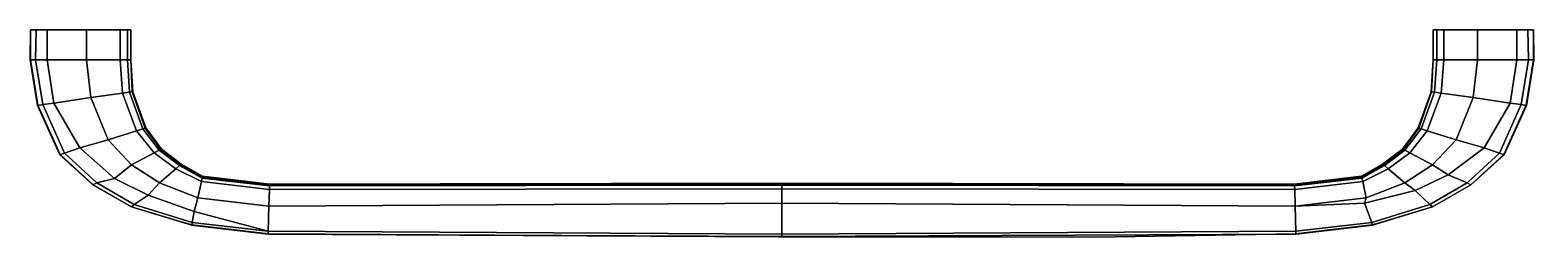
# Model space of a CAD drawing. Extents: x -104 to 104, y -29 to 0.
import ezdxf

# ---------------------------------------------------------------- set-up
doc = ezdxf.new("R2010")
doc.units = 0
doc.layers.add('METAL', color=5, linetype='CONTINUOUS')

msp = doc.modelspace()

# ---------------------------------------------------------------- meshes
at = {"layer": 'METAL'}
mesh = msp.add_polyface(dxfattribs=at)
corners = [(-96.17, 0, -3.87), (-96.17, -4.14, -3.87), (-101.63, -4.14, -5), (-101.63, 0, -5), (-101.63, 0, -5), (-103.17, 0, -3.01), (-96.85, 0, -2.16), (-96.17, 0, -3.87), (-90.52, -4.14, -1.31), (-91.51, -4.14, -2.15), (-91.51, 0, -2.15), (-90.52, 0, -1.31), (-103.95, 0, -1.03), (-96.99, 0, -0.74), (-103.95, 0, 0.47), (-96.99, 0, 0.47), (-90.03, -4.14, -0.46), (-90.03, 0, -0.46), (-90.04, -4.14, 0.47), (-90.04, 0, 0.47), (-103.23, -4.14, -3.01), (-104, -4.14, -1.03), (-103.95, 0, -1.03), (-103.17, 0, -3.01), (-101.63, -4.14, -5), (-101.63, 0, -5), (-90.52, 0, -1.31), (-91.51, 0, -2.15), (-90.03, 0, -0.46), (-91.17, -8.77, -2.06), (-95.57, -9.4, -3.69), (-90.24, -8.63, -1.25), (-89.77, -8.57, -0.44), (-89.77, -8.57, 0.37), (-100.72, -10.15, -4.77), (-103.96, -4.14, 0.47), (-103.95, 0, 0.47), (-90.04, 0, 0.47), (-91.93, 0, 0.47), (-96.17, 0, 4.81), (-101.63, 0, 5.94), (-101.63, -4.14, 5.94), (-96.17, -4.14, 4.81), (-101.63, 0, 5.94), (-96.17, 0, 4.81), (-96.85, 0, 3.1), (-103.17, 0, 3.95), (-90.52, -4.14, 2.25), (-90.52, 0, 2.25), (-91.51, 0, 3.1), (-91.51, -4.14, 3.1), (-96.99, 0, 1.68), (-103.95, 0, 1.97), (-90.03, -4.14, 1.4), (-90.03, 0, 1.4), (-103.23, -4.14, 3.95), (-103.17, 0, 3.95), (-103.95, 0, 1.97), (-104, -4.14, 1.97), (-101.63, -4.14, 5.94), (-101.63, 0, 5.94), (-91.51, 0, 3.1), (-90.52, 0, 2.25), (-90.03, 0, 1.4), (-95.57, -9.4, 4.63), (-91.17, -8.77, 3), (-90.24, -8.63, 2.19), (-89.77, -8.57, 1.38), (-89.77, -8.57, 0.57), (-100.72, -10.15, 5.71)]
mesh.append_faces([[corners[k] for k in face] for face in [(0, 1, 2, 3), (4, 5, 6, 7), (8, 9, 10, 11), (5, 12, 13, 6), (14, 15, 13, 12), (16, 8, 11, 17), (18, 16, 17, 19), (20, 21, 22, 23), (24, 20, 23, 25), (10, 9, 1, 0), (6, 26, 27, 7), (13, 28, 26, 6), (1, 9, 29, 30), (9, 8, 31, 29), (8, 16, 32, 31), (16, 18, 33, 32), (2, 1, 30, 34), (22, 21, 35, 36), (37, 28, 13, 38), (38, 13, 15, 15), (39, 40, 41, 42), (43, 44, 45, 46), (47, 48, 49, 50), (46, 45, 51, 52), (14, 52, 51, 15), (53, 54, 48, 47), (18, 19, 54, 53), (55, 56, 57, 58), (59, 60, 56, 55), (49, 39, 42, 50), (45, 44, 61, 62), (51, 45, 62, 63), (42, 64, 65, 50), (50, 65, 66, 47), (47, 66, 67, 53), (53, 67, 68, 18), (41, 69, 64, 42), (57, 36, 35, 58), (38, 15, 51, 37), (51, 63, 37, 37)]])
mesh = msp.add_polyface(dxfattribs=at)
corners = [(96.59, 0, -3.87), (102.05, 0, -5), (102.05, -4.14, -5), (96.59, -4.14, -3.87), (102.05, 0, -5), (96.59, 0, -3.87), (97.27, 0, -2.16), (103.6, 0, -3.01), (90.95, -4.14, -1.31), (90.95, 0, -1.31), (91.93, 0, -2.15), (91.93, -4.14, -2.15), (97.41, 0, -0.74), (104.37, 0, -1.03), (104.37, 0, 0.47), (97.41, 0, 0.47), (90.45, -4.14, -0.46), (90.45, 0, -0.46), (90.47, -4.14, 0.47), (90.47, 0, 0.47), (103.65, -4.14, -3.01), (103.6, 0, -3.01), (104.37, 0, -1.03), (104.42, -4.14, -1.03), (102.05, -4.14, -5), (102.05, 0, -5), (91.93, 0, -2.15), (90.95, 0, -1.31), (90.45, 0, -0.46), (95.99, -9.4, -3.69), (91.59, -8.77, -2.06), (90.66, -8.63, -1.25), (90.19, -8.57, -0.44), (90.19, -8.57, 0.37), (101.14, -10.15, -4.77), (104.37, 0, 0.47), (104.38, -4.14, 0.47), (92.36, 0, 0.47), (90.47, 0, 0.47), (96.59, 0, 4.81), (96.59, -4.14, 4.81), (102.05, -4.14, 5.94), (102.05, 0, 5.94), (102.05, 0, 5.94), (103.6, 0, 3.95), (97.27, 0, 3.1), (96.59, 0, 4.81), (90.95, -4.14, 2.25), (91.93, -4.14, 3.1), (91.93, 0, 3.1), (90.95, 0, 2.25), (104.37, 0, 1.97), (97.41, 0, 1.68), (90.45, -4.14, 1.4), (90.45, 0, 1.4), (103.65, -4.14, 3.95), (104.42, -4.14, 1.97), (104.37, 0, 1.97), (103.6, 0, 3.95), (102.05, -4.14, 5.94), (102.05, 0, 5.94), (90.95, 0, 2.25), (91.93, 0, 3.1), (90.45, 0, 1.4), (91.59, -8.77, 3), (95.99, -9.4, 4.63), (90.66, -8.63, 2.19), (90.19, -8.57, 1.38), (90.19, -8.57, 0.57), (101.14, -10.15, 5.71)]
mesh.append_faces([[corners[k] for k in face] for face in [(0, 1, 2, 3), (4, 5, 6, 7), (8, 9, 10, 11), (7, 6, 12, 13), (14, 13, 12, 15), (16, 17, 9, 8), (18, 19, 17, 16), (20, 21, 22, 23), (24, 25, 21, 20), (10, 0, 3, 11), (6, 5, 26, 27), (12, 6, 27, 28), (3, 29, 30, 11), (11, 30, 31, 8), (8, 31, 32, 16), (16, 32, 33, 18), (2, 34, 29, 3), (22, 35, 36, 23), (37, 15, 12, 38), (12, 28, 38, 38), (39, 40, 41, 42), (43, 44, 45, 46), (47, 48, 49, 50), (44, 51, 52, 45), (14, 15, 52, 51), (53, 47, 50, 54), (18, 53, 54, 19), (55, 56, 57, 58), (59, 55, 58, 60), (49, 48, 40, 39), (45, 61, 62, 46), (52, 63, 61, 45), (40, 48, 64, 65), (48, 47, 66, 64), (47, 53, 67, 66), (53, 18, 68, 67), (41, 40, 65, 69), (57, 56, 36, 35), (38, 63, 52, 37), (37, 52, 15, 15)]])
mesh = msp.add_polyface(dxfattribs=at)
corners = [(-90.04, -4.14, 0.47), (-89.83, -8.57, 0.47), (-89.77, -8.57, 0.37), (-103.23, -4.14, -3.01), (-101.63, -4.14, -5), (-100.72, -10.15, -4.77), (-102.23, -10.36, -2.88), (-104, -4.14, -1.03), (-102.96, -10.47, -0.98), (-95.57, -9.4, -3.69), (-91.17, -8.77, -2.06), (-89.23, -13.99, -1.93), (-93.2, -15.24, -3.46), (-90.24, -8.63, -1.25), (-88.39, -13.73, -1.17), (-89.77, -8.57, -0.44), (-87.97, -13.59, -0.41), (-97.1, -16.39, -4.47), (-99.22, -17.12, -2.69), (-99.88, -17.33, -0.92), (-100.72, -10.15, -4.77), (-97.1, -16.39, -4.47), (-86.8, -17.07, -1.66), (-89.96, -18.73, -2.98), (-92.32, -20.64, -3.84), (-94.75, -21.25, -2.32), (-95.28, -21.53, -0.79), (-92.32, -20.64, -3.84), (-87.65, -22.93, -3.28), (-89.58, -24.26, -1.98), (-89.96, -24.59, -0.68), (-86.08, -21.25, -2.54), (-87.65, -22.93, -3.28), (-102.92, -10.46, 0.47), (-103.96, -4.14, 0.47), (-99.84, -17.32, 0.47), (-95.25, -21.51, 0.47), (-89.94, -24.57, 0.47), (-89.77, -8.57, 0.57), (-89.83, -8.57, 0.47), (-103.23, -4.14, 3.95), (-102.23, -10.36, 3.82), (-100.72, -10.15, 5.71), (-101.63, -4.14, 5.94), (-104, -4.14, 1.97), (-102.96, -10.47, 1.92), (-95.57, -9.4, 4.63), (-93.2, -15.24, 4.4), (-89.23, -13.99, 2.87), (-91.17, -8.77, 3), (-88.39, -13.73, 2.11), (-90.24, -8.63, 2.19), (-87.97, -13.59, 1.35), (-89.77, -8.57, 1.38), (-99.22, -17.12, 3.64), (-97.1, -16.39, 5.41), (-99.88, -17.33, 1.86), (-100.72, -10.15, 5.71), (-97.1, -16.39, 5.41), (-89.96, -18.73, 3.92), (-86.8, -17.07, 2.6), (-94.75, -21.25, 3.26), (-92.32, -20.64, 4.78), (-95.28, -21.53, 1.73), (-92.32, -20.64, 4.78), (-89.58, -24.26, 2.92), (-87.65, -22.93, 4.22), (-89.96, -24.59, 1.62)]
mesh.append_faces([[corners[k] for k in face] for face in [(0, 1, 2, 2), (3, 4, 5, 6), (7, 3, 6, 8), (9, 10, 11, 12), (10, 13, 14, 11), (13, 15, 16, 14), (6, 5, 17, 18), (8, 6, 18, 19), (20, 9, 12, 21), (12, 11, 22, 23), (18, 17, 24, 25), (19, 18, 25, 26), (21, 12, 23, 27), (25, 24, 28, 29), (26, 25, 29, 30), (27, 23, 31, 32), (7, 8, 33, 34), (8, 19, 35, 33), (35, 19, 26, 36), (36, 26, 30, 37), (0, 38, 39, 39), (40, 41, 42, 43), (44, 45, 41, 40), (46, 47, 48, 49), (49, 48, 50, 51), (51, 50, 52, 53), (41, 54, 55, 42), (45, 56, 54, 41), (57, 58, 47, 46), (47, 59, 60, 48), (54, 61, 62, 55), (56, 63, 61, 54), (58, 64, 59, 47), (61, 65, 66, 62), (63, 67, 65, 61), (44, 34, 33, 45), (45, 33, 35, 56), (35, 36, 63, 56), (36, 37, 67, 63)]])
mesh = msp.add_polyface(dxfattribs=at)
corners = [(90.47, -4.14, 0.47), (90.19, -8.57, 0.37), (90.25, -8.57, 0.47), (103.65, -4.14, -3.01), (102.65, -10.36, -2.88), (101.14, -10.15, -4.77), (102.05, -4.14, -5), (104.42, -4.14, -1.03), (103.38, -10.47, -0.98), (95.99, -9.4, -3.69), (93.63, -15.24, -3.46), (89.65, -13.99, -1.93), (91.59, -8.77, -2.06), (88.81, -13.73, -1.17), (90.66, -8.63, -1.25), (88.39, -13.59, -0.41), (90.19, -8.57, -0.44), (99.64, -17.12, -2.69), (97.53, -16.39, -4.47), (100.3, -17.33, -0.92), (101.14, -10.15, -4.77), (97.53, -16.39, -4.47), (90.38, -18.73, -2.98), (87.22, -17.07, -1.66), (95.18, -21.25, -2.32), (92.53, -20.12, -3.84), (95.7, -21.53, -0.79), (92.53, -20.12, -3.84), (90, -24.26, -1.98), (87.97, -22.3, -3.28), (90.38, -24.59, -0.68), (90, -24.26, -1.98), (104.38, -4.14, 0.47), (103.35, -10.46, 0.47), (100.27, -17.32, 0.47), (95.67, -21.51, 0.47), (90.36, -24.57, 0.47), (90.25, -8.57, 0.47), (90.19, -8.57, 0.57), (103.65, -4.14, 3.95), (102.05, -4.14, 5.94), (101.14, -10.15, 5.71), (102.65, -10.36, 3.82), (104.42, -4.14, 1.97), (103.38, -10.47, 1.92), (95.99, -9.4, 4.63), (91.59, -8.77, 3), (89.65, -13.99, 2.87), (93.63, -15.24, 4.4), (90.66, -8.63, 2.19), (88.81, -13.73, 2.11), (90.19, -8.57, 1.38), (88.39, -13.59, 1.35), (97.53, -16.39, 5.41), (99.64, -17.12, 3.64), (100.3, -17.33, 1.86), (101.14, -10.15, 5.71), (97.53, -16.39, 5.41), (87.22, -17.07, 2.6), (90.38, -18.73, 3.92), (92.53, -20.12, 4.78), (95.18, -21.25, 3.26), (95.7, -21.53, 1.73), (92.53, -20.12, 4.78), (87.97, -22.3, 4.22), (90, -24.26, 2.92), (90, -24.26, 2.92), (90.38, -24.59, 1.62), (86.51, -21.25, 3.48), (87.97, -22.3, 4.22)]
mesh.append_faces([[corners[k] for k in face] for face in [(0, 1, 2, 2), (3, 4, 5, 6), (7, 8, 4, 3), (9, 10, 11, 12), (12, 11, 13, 14), (14, 13, 15, 16), (4, 17, 18, 5), (8, 19, 17, 4), (20, 21, 10, 9), (10, 22, 23, 11), (17, 24, 25, 18), (19, 26, 24, 17), (21, 27, 22, 10), (24, 28, 29, 25), (26, 30, 31, 24), (7, 32, 33, 8), (8, 33, 34, 19), (34, 35, 26, 19), (35, 36, 30, 26), (0, 37, 38, 38), (39, 40, 41, 42), (43, 39, 42, 44), (45, 46, 47, 48), (46, 49, 50, 47), (49, 51, 52, 50), (42, 41, 53, 54), (44, 42, 54, 55), (56, 45, 48, 57), (48, 47, 58, 59), (54, 53, 60, 61), (55, 54, 61, 62), (57, 48, 59, 63), (61, 60, 64, 65), (62, 61, 66, 67), (63, 59, 68, 69), (43, 44, 33, 32), (44, 55, 34, 33), (34, 55, 62, 35), (35, 62, 67, 36)]])
mesh = msp.add_polyface(dxfattribs=at)
corners = [(-89.77, -8.57, -0.44), (-89.77, -8.57, 0.37), (-87.97, -13.59, 0.35), (-87.97, -13.59, -0.41), (-89.83, -8.57, 0.47), (-88.04, -13.62, 0.47), (-89.23, -13.99, -1.93), (-88.39, -13.73, -1.17), (-86.12, -16.72, -1.01), (-86.8, -17.07, -1.66), (-85.79, -16.54, -0.36), (-85.79, -16.54, 0.29), (-85.88, -16.59, 0.47), (-89.96, -18.73, -2.98), (-83.78, -19.27, -1.42), (-86.08, -21.25, -2.54), (-83.29, -18.84, -0.86), (-83.04, -18.63, -0.31), (-83.04, -18.63, 0.25), (-83.14, -18.72, 0.47), (-80.26, -21.05, -1.04), (-80.76, -23.31, -1.85), (-80.16, -20.57, -0.64), (-80.11, -20.33, -0.23), (-89.58, -24.26, -1.98), (-87.65, -22.93, -3.28), (-81.25, -25.23, -2.39), (-81.52, -26.73, -1.45), (-89.96, -24.59, -0.68), (-81.52, -26.73, -1.45), (-81.6, -27.1, -0.5), (-87.65, -22.93, -3.28), (-81.6, -27.07, 0.47), (-83.05, -26.64, 0.47), (-89.94, -24.57, 0.47), (-89.77, -8.57, 1.38), (-87.97, -13.59, 1.35), (-87.97, -13.59, 0.59), (-89.77, -8.57, 0.57), (-89.83, -8.57, 0.47), (-88.04, -13.62, 0.47), (-89.23, -13.99, 2.87), (-86.8, -17.07, 2.6), (-86.12, -16.72, 1.95), (-88.39, -13.73, 2.11), (-85.79, -16.54, 1.3), (-85.79, -16.54, 0.65), (-85.88, -16.59, 0.47), (-89.96, -18.73, 3.92), (-86.08, -21.25, 3.48), (-83.78, -19.27, 2.36), (-83.29, -18.84, 1.8), (-83.04, -18.63, 1.25), (-83.04, -18.63, 0.7), (-83.14, -18.72, 0.47), (-92.32, -20.64, 4.78), (-87.65, -22.93, 4.22), (-80.76, -23.31, 2.79), (-80.26, -21.05, 1.98), (-80.16, -20.57, 1.58), (-80.11, -20.33, 1.17), (-89.58, -24.26, 2.92), (-81.52, -26.73, 2.39), (-81.25, -25.23, 3.33), (-87.65, -22.93, 4.22), (-89.96, -24.59, 1.62), (-81.6, -27.1, 1.44), (-81.52, -26.73, 2.39)]
mesh.append_faces([[corners[k] for k in face] for face in [(0, 1, 2, 3), (4, 5, 2, 1), (6, 7, 8, 9), (7, 3, 10, 8), (3, 2, 11, 10), (2, 5, 12, 11), (13, 9, 14, 15), (9, 8, 16, 14), (8, 10, 17, 16), (10, 11, 18, 17), (11, 12, 19, 18), (15, 14, 20, 21), (14, 16, 22, 20), (16, 17, 23, 22), (24, 25, 26, 27), (28, 24, 29, 30), (31, 15, 21, 26), (30, 32, 33, 28), (34, 28, 33, 33), (35, 36, 37, 38), (39, 38, 37, 40), (41, 42, 43, 44), (44, 43, 45, 36), (36, 45, 46, 37), (37, 46, 47, 40), (48, 49, 50, 42), (42, 50, 51, 43), (43, 51, 52, 45), (45, 52, 53, 46), (46, 53, 54, 47), (55, 56, 49, 48), (49, 57, 58, 50), (50, 58, 59, 51), (51, 59, 60, 52), (61, 62, 63, 64), (65, 66, 67, 61), (56, 63, 57, 49), (33, 32, 66, 65), (34, 33, 65, 65)]])
mesh = msp.add_polyface(dxfattribs=at)
corners = [(90.19, -8.57, -0.44), (88.39, -13.59, -0.41), (88.39, -13.59, 0.35), (90.19, -8.57, 0.37), (90.25, -8.57, 0.47), (88.46, -13.62, 0.47), (89.65, -13.99, -1.93), (87.22, -17.07, -1.66), (86.55, -16.72, -1.01), (88.81, -13.73, -1.17), (86.21, -16.54, -0.36), (86.21, -16.54, 0.29), (86.3, -16.59, 0.47), (90.38, -18.73, -2.98), (86.51, -21.25, -2.54), (84.2, -19.27, -1.42), (83.71, -18.84, -0.86), (83.46, -18.63, -0.31), (83.46, -18.63, 0.25), (83.56, -18.72, 0.47), (92.53, -20.12, -3.84), (87.97, -22.3, -3.28), (81.19, -23.31, -1.85), (80.69, -21.05, -1.04), (80.58, -20.57, -0.64), (80.53, -20.33, -0.23), (90, -24.26, -1.98), (81.94, -26.73, -1.45), (80.93, -24.07, -2.39), (87.97, -22.3, -3.28), (90.38, -24.59, -0.68), (82.03, -27.1, -0.5), (81.94, -26.73, -1.45), (90, -24.26, -1.98), (80.93, -24.07, -2.39), (83.48, -26.64, 0.47), (82.02, -27.07, 0.47), (90.36, -24.57, 0.47), (90.19, -8.57, 1.38), (90.19, -8.57, 0.57), (88.39, -13.59, 0.59), (88.39, -13.59, 1.35), (90.25, -8.57, 0.47), (88.46, -13.62, 0.47), (89.65, -13.99, 2.87), (88.81, -13.73, 2.11), (86.55, -16.72, 1.95), (87.22, -17.07, 2.6), (86.21, -16.54, 1.3), (86.21, -16.54, 0.65), (86.3, -16.59, 0.47), (90.38, -18.73, 3.92), (84.2, -19.27, 2.36), (86.51, -21.25, 3.48), (83.71, -18.84, 1.8), (83.46, -18.63, 1.25), (83.46, -18.63, 0.7), (83.56, -18.72, 0.47), (80.69, -21.05, 1.98), (81.19, -23.31, 2.79), (80.58, -20.57, 1.58), (80.53, -20.33, 1.17), (80.57, -20.51, 0.47), (80.53, -20.33, 0.77), (90, -24.26, 2.92), (87.97, -22.3, 4.22), (80.93, -24.07, 3.33), (81.94, -26.73, 2.39), (90.38, -24.59, 1.62), (90, -24.26, 2.92), (81.94, -26.73, 2.39), (82.03, -27.1, 1.44), (87.97, -22.3, 4.22), (80.93, -24.07, 3.33)]
mesh.append_faces([[corners[k] for k in face] for face in [(0, 1, 2, 3), (4, 3, 2, 5), (6, 7, 8, 9), (9, 8, 10, 1), (1, 10, 11, 2), (2, 11, 12, 5), (13, 14, 15, 7), (7, 15, 16, 8), (8, 16, 17, 10), (10, 17, 18, 11), (11, 18, 19, 12), (20, 21, 14, 13), (14, 22, 23, 15), (15, 23, 24, 16), (16, 24, 25, 17), (26, 27, 28, 29), (30, 31, 32, 33), (21, 34, 22, 14), (35, 36, 31, 30), (37, 35, 30, 30), (38, 39, 40, 41), (42, 43, 40, 39), (44, 45, 46, 47), (45, 41, 48, 46), (41, 40, 49, 48), (40, 43, 50, 49), (51, 47, 52, 53), (47, 46, 54, 52), (46, 48, 55, 54), (48, 49, 56, 55), (49, 50, 57, 56), (53, 52, 58, 59), (52, 54, 60, 58), (54, 55, 61, 60), (57, 62, 63, 56), (64, 65, 66, 67), (68, 69, 70, 71), (72, 53, 59, 73), (71, 36, 35, 68), (37, 68, 35, 35)]])
mesh = msp.add_polyface(dxfattribs=at)
corners = [(-83.04, -18.63, -0.31), (-83.04, -18.63, 0.25), (-80.11, -20.33, 0.17), (-80.11, -20.33, -0.23), (-83.14, -18.72, 0.47), (-80.15, -20.51, 0.47), (-80.76, -23.31, -1.85), (-80.26, -21.05, -1.04), (-70.84, -22.15, -1.04), (-70.9, -24.46, -1.85), (-80.16, -20.57, -0.64), (-70.83, -21.66, -0.64), (-70.82, -21.41, -0.23), (-70.82, -21.41, 0.17), (-70.83, -21.6, 0.47), (-81.52, -26.73, -1.45), (-81.25, -25.23, -2.39), (-71, -27.96, -1.45), (-81.6, -27.1, -0.5), (-81.52, -26.73, -1.45), (-71, -27.96, -1.45), (-71.01, -28.35, -0.5), (-81.6, -27.07, 0.47), (-71.01, -28.32, 0.47), (0.21, -22.09, -1.18), (0.21, -24.05, -1.9), (0.21, -28.37, -1.02), (0.21, -21.56, -0.73), (0.21, -21.29, -0.28), (0.21, -21.29, 0.17), (0.21, -21.47, 0.47), (0.21, -28.68, -0.38), (0.21, -28.37, -1.02), (0.21, -28.74, 0.47), (-0.33, -28.74, 0.47), (-83.04, -18.63, 1.25), (-80.11, -20.33, 1.17), (-80.11, -20.33, 0.77), (-83.04, -18.63, 0.7), (-83.14, -18.72, 0.47), (-80.15, -20.51, 0.47), (-80.76, -23.31, 2.79), (-70.9, -24.46, 2.79), (-70.84, -22.15, 1.98), (-80.26, -21.05, 1.98), (-70.83, -21.66, 1.58), (-80.16, -20.57, 1.58), (-70.82, -21.41, 1.17), (-70.82, -21.41, 0.77), (-70.83, -21.6, 0.47), (-81.52, -26.73, 2.39), (-71, -27.96, 2.39), (-81.25, -25.23, 3.33), (-81.6, -27.1, 1.44), (-71.01, -28.35, 1.44), (-71, -27.96, 2.39), (-81.52, -26.73, 2.39), (0.21, -24.05, 2.84), (0.21, -22.09, 2.12), (0.21, -28.37, 1.97), (0.21, -21.56, 1.67), (0.21, -21.29, 1.22), (0.21, -21.29, 0.77), (0.21, -21.47, 0.47), (0.21, -28.68, 1.33), (0.21, -28.37, 1.97)]
mesh.append_faces([[corners[k] for k in face] for face in [(0, 1, 2, 3), (4, 5, 2, 1), (6, 7, 8, 9), (7, 10, 11, 8), (10, 3, 12, 11), (3, 2, 13, 12), (5, 14, 13, 2), (15, 16, 17, 17), (18, 19, 20, 21), (22, 18, 21, 23), (8, 24, 25, 9), (9, 25, 26, 17), (24, 8, 11, 27), (27, 11, 12, 28), (28, 12, 13, 29), (29, 13, 14, 30), (31, 21, 20, 32), (31, 33, 34, 21), (34, 23, 21, 21), (16, 6, 9, 17), (35, 36, 37, 38), (39, 38, 37, 40), (41, 42, 43, 44), (44, 43, 45, 46), (46, 45, 47, 36), (36, 47, 48, 37), (40, 37, 48, 49), (50, 51, 52, 52), (53, 54, 55, 56), (22, 23, 54, 53), (43, 42, 57, 58), (42, 51, 59, 57), (58, 60, 45, 43), (60, 61, 47, 45), (61, 62, 48, 47), (62, 63, 49, 48), (64, 65, 55, 54), (54, 23, 34, 64), (64, 34, 33, 33), (52, 51, 42, 41)]])
mesh = msp.add_polyface(dxfattribs=at)
corners = [(83.46, -18.63, -0.31), (80.53, -20.33, -0.23), (80.53, -20.33, 0.17), (83.46, -18.63, 0.25), (83.56, -18.72, 0.47), (80.57, -20.51, 0.47), (81.19, -23.31, -1.85), (71.33, -24.46, -1.85), (71.27, -22.15, -1.04), (80.69, -21.05, -1.04), (71.25, -21.66, -0.64), (80.58, -20.57, -0.64), (71.25, -21.41, -0.23), (71.25, -21.41, 0.17), (71.25, -21.6, 0.47), (81.94, -26.73, -1.45), (71.42, -27.96, -1.45), (80.93, -24.07, -2.39), (82.03, -27.1, -0.5), (71.43, -28.35, -0.5), (71.42, -27.96, -1.45), (81.94, -26.73, -1.45), (82.02, -27.07, 0.47), (71.43, -28.32, 0.47), (80.93, -24.07, -2.39), (0.21, -24.05, -1.9), (0.21, -22.09, -1.18), (0.21, -28.37, -1.02), (0.21, -21.56, -0.73), (0.21, -21.29, -0.28), (0.21, -21.29, 0.17), (0.21, -21.47, 0.47), (0.21, -28.68, -0.38), (0.21, -28.37, -1.02), (43.56, -28.77, 0.47), (0.21, -28.74, 0.47), (83.46, -18.63, 1.25), (83.46, -18.63, 0.7), (80.53, -20.33, 0.77), (80.53, -20.33, 1.17), (81.19, -23.31, 2.79), (80.69, -21.05, 1.98), (71.27, -22.15, 1.98), (71.33, -24.46, 2.79), (80.58, -20.57, 1.58), (71.25, -21.66, 1.58), (71.25, -21.41, 1.17), (71.25, -21.41, 0.77), (80.57, -20.51, 0.47), (71.25, -21.6, 0.47), (81.94, -26.73, 2.39), (80.93, -24.07, 3.33), (71.42, -27.96, 2.39), (82.03, -27.1, 1.44), (81.94, -26.73, 2.39), (71.42, -27.96, 2.39), (71.43, -28.35, 1.44), (80.93, -24.07, 3.33), (0.21, -24.05, 2.84), (0.21, -22.09, 2.12), (0.21, -28.37, 1.97), (0.21, -21.56, 1.67), (0.21, -21.29, 1.22), (0.21, -21.29, 0.77), (0.21, -21.47, 0.47), (0.21, -28.37, 1.97), (0.21, -28.68, 1.33)]
mesh.append_faces([[corners[k] for k in face] for face in [(0, 1, 2, 3), (4, 3, 2, 5), (6, 7, 8, 9), (9, 8, 10, 11), (11, 10, 12, 1), (1, 12, 13, 2), (5, 2, 13, 14), (15, 16, 7, 17), (18, 19, 20, 21), (22, 23, 19, 18), (24, 7, 6, 6), (25, 26, 8, 7), (27, 25, 7, 16), (10, 8, 26, 28), (12, 10, 28, 29), (13, 12, 29, 30), (14, 13, 30, 31), (20, 19, 32, 33), (19, 23, 34, 32), (32, 34, 35, 35), (36, 37, 38, 39), (40, 41, 42, 43), (41, 44, 45, 42), (44, 39, 46, 45), (39, 38, 47, 46), (48, 49, 47, 38), (50, 51, 43, 52), (53, 54, 55, 56), (22, 53, 56, 23), (57, 40, 43, 43), (58, 43, 42, 59), (60, 52, 43, 58), (45, 61, 59, 42), (46, 62, 61, 45), (47, 63, 62, 46), (49, 64, 63, 47), (55, 65, 66, 56), (66, 35, 34, 34), (34, 23, 56, 66)]])

doc.saveas('drawing.dxf')
